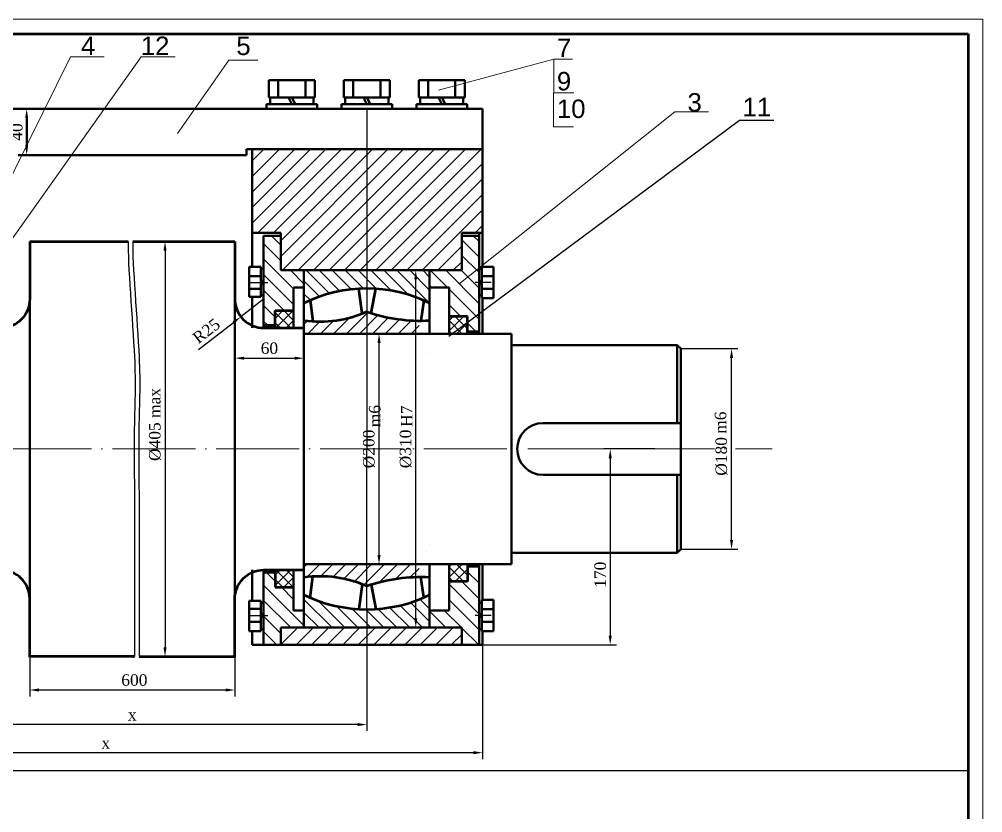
# Model space of a CAD drawing. Header units: millimetres. Extents: x -954 to 34898, y -2134 to 12006.
# Drawn here: x 14635 to 15472, y 1984 to 2672 of the extents above; entities that cross this region are included whole.
import ezdxf

# ---------------------------------------------------------------- set-up
doc = ezdxf.new("R2010")
doc.units = ezdxf.units.MM
doc.header["$LTSCALE"] = 3
doc.linetypes.add('ACAD_ISO04W100', pattern=[30, 24, -3, 0, -3])
for name, color, linetype, lineweight in [('êîíòóðíàÿ', 7, 'Continuous', 53), ('îñåâûå', 101, 'ACAD_ISO04W100', 20), ('ðàçìåðíûå', 220, 'Continuous', 25), ('òîíêàÿ', 7, 'Continuous', 25), ('òîíêèé', 7, 'Continuous', 20), ('контурная', 7, 'Continuous', 50), ('осевые', 1, 'ACAD_ISO04W100', 25), ('тонкая', 7, 'Continuous', 20)]:
    doc.layers.add(name, color=color, linetype=linetype, lineweight=lineweight)
doc.layers.add('осевая', color=4, linetype='Continuous')
doc.styles.add('s2.5v4', font='times.ttf', dxfattribs={"height": 10})
doc.styles.add('s4v4', font='arial.ttf', dxfattribs={"height": 16})
doc.dimstyles.new('s2.5v4', dxfattribs={"dimtxt": 10, "dimasz": 8, "dimexe": 5.5, "dimexo": 0.5, "dimgap": 3.5, "dimtad": 1, "dimdec": 0, "dimtxsty": 's2.5v4', "dimcen": 2.5, "dimclrd": 256, "dimclre": 1, "dimclrt": 256, "dimadec": 0, "dimazin": 0, "dimtfac": 1, "dimtdec": 0, "dimtmove": 0, "dimatfit": 3, "dimfxl": 1, "dimlwd": -1, "dimlwe": -1, "dimarcsym": 0})
pattern_1 = [(45, (-4287.56, 774.392), (-6.735192, 6.735192), [])]

# ---------------------------------------------------------------- blocks, each defined once
blk = doc.blocks.new('*D163')
at = {"layer": 'Defpoints', "color": 0, "transparency": 16777216}
for p in [(14644.49, 2119.77), (14822.49, 2119.77), (14644.49, 2090.65)]:
    blk.add_point(p, dxfattribs=at)
at = {"layer": 'ðàçìåðíûå', "color": 1, "transparency": 16777216}
for p, q in [((14644.49, 2119.27), (14644.49, 2085.15)), ((14822.49, 2119.27), (14822.49, 2085.15))]:
    blk.add_line(p, q, dxfattribs=at)
at = {"layer": 'ðàçìåðíûå', "transparency": 16777216}
blk.add_line((14814.49, 2090.65), (14652.49, 2090.65), dxfattribs=at)
for points in [[(14652.49, 2091.99), (14652.49, 2089.32), (14644.49, 2090.65)], [(14814.49, 2091.99), (14814.49, 2089.32), (14822.49, 2090.65)]]:
    blk.add_solid(points, dxfattribs=at)
at = {"layer": 'ðàçìåðíûå', "transparency": 16777216, "insert": (14735.29, 2099.24), "char_height": 10, "attachment_point": 5, "style": 's2.5v4'}
blk.add_mtext('600', dxfattribs=at)
blk = doc.blocks.new('*D164')
at = {"layer": 'Defpoints', "color": 0, "transparency": 16777216}
for p in [(14429.49, 2129.77), (15037.49, 2130.63), (14429.49, 2036.3)]:
    blk.add_point(p, dxfattribs=at)
at = {"layer": 'ðàçìåðíûå', "color": 1, "transparency": 16777216}
for p, q in [((14429.49, 2129.27), (14429.49, 2030.8)), ((15037.49, 2130.13), (15037.49, 2030.8))]:
    blk.add_line(p, q, dxfattribs=at)
at = {"layer": 'ðàçìåðíûå', "transparency": 16777216}
blk.add_line((15029.49, 2036.3), (14437.49, 2036.3), dxfattribs=at)
for points in [[(14437.49, 2037.64), (14437.49, 2034.97), (14429.49, 2036.3)], [(15029.49, 2037.64), (15029.49, 2034.97), (15037.49, 2036.3)]]:
    blk.add_solid(points, dxfattribs=at)
at = {"layer": 'ðàçìåðíûå', "transparency": 16777216, "insert": (14710.44, 2044.8), "char_height": 10, "attachment_point": 5, "style": 's2.5v4'}
blk.add_mtext('x', dxfattribs=at)
blk = doc.blocks.new('*D184')
at = {"layer": 'Defpoints', "color": 0, "transparency": 16777216}
for p in [(14778.26, 2479.77), (14761.88, 2119.77), (14775.76, 2119.77)]:
    blk.add_point(p, dxfattribs=at)
at = {"layer": 'ðàçìåðíûå', "color": 1, "transparency": 16777216}
for p, q in [((14777.76, 2479.77), (14756.38, 2479.77)), ((14775.26, 2119.77), (14756.38, 2119.77))]:
    blk.add_line(p, q, dxfattribs=at)
at = {"layer": 'ðàçìåðíûå', "transparency": 16777216}
blk.add_line((14761.88, 2471.77), (14761.88, 2127.77), dxfattribs=at)
for points in [[(14760.55, 2471.77), (14763.22, 2471.77), (14761.88, 2479.77)], [(14760.55, 2127.77), (14763.22, 2127.77), (14761.88, 2119.77)]]:
    blk.add_solid(points, dxfattribs=at)
at = {"layer": 'ðàçìåðíûå', "transparency": 16777216, "insert": (14753.17, 2320.98), "char_height": 10, "attachment_point": 5, "rotation": 90, "style": 's2.5v4'}
blk.add_mtext('%%C405 max', dxfattribs=at)
blk = doc.blocks.new('*D170')
at = {"layer": 'Defpoints', "color": 0, "transparency": 16777216}
for p in [(15187.49, 2299.77), (15037.49, 2129.77), (15148.25, 2129.77)]:
    blk.add_point(p, dxfattribs=at)
at = {"layer": 'ðàçìåðíûå', "color": 1, "transparency": 16777216}
for p, q in [((15186.99, 2299.77), (15142.75, 2299.77)), ((15037.99, 2129.77), (15153.75, 2129.77))]:
    blk.add_line(p, q, dxfattribs=at)
at = {"layer": 'ðàçìåðíûå', "transparency": 16777216}
blk.add_line((15148.25, 2291.77), (15148.25, 2137.77), dxfattribs=at)
for points in [[(15146.92, 2291.77), (15149.59, 2291.77), (15148.25, 2299.77)], [(15146.92, 2137.77), (15149.59, 2137.77), (15148.25, 2129.77)]]:
    blk.add_solid(points, dxfattribs=at)
at = {"layer": 'ðàçìåðíûå', "transparency": 16777216, "insert": (15139.65, 2190.67), "char_height": 10, "attachment_point": 5, "rotation": 90, "style": 's2.5v4'}
blk.add_mtext('170', dxfattribs=at)
blk = doc.blocks.new('*D171')
at = {"layer": 'Defpoints', "color": 0, "transparency": 16777216}
for p in [(14847.49, 2429.77), (14827.72, 2414.46)]:
    blk.add_point(p, dxfattribs=at)
at = {"layer": 'ðàçìåðíûå', "transparency": 16777216}
for p, q in [((14847.49, 2429.77), (14827.72, 2414.46)), ((14791.05, 2386.05), (14821.4, 2409.56))]:
    blk.add_line(p, q, dxfattribs=at)
blk.add_solid([(14820.58, 2410.61), (14822.22, 2408.5), (14827.72, 2414.46)], dxfattribs=at)
at = {"layer": 'ðàçìåðíûå', "transparency": 16777216, "insert": (14797.8, 2402.14), "char_height": 10, "attachment_point": 5, "rotation": 37.76211, "style": 's2.5v4'}
blk.add_mtext('R25', dxfattribs=at)
blk = doc.blocks.new('*D176')
at = {"layer": 'Defpoints', "color": 0, "transparency": 16777216}
for p in [(14529.95, 2160.62), (14937.03, 2160.62), (14529.95, 2060.66)]:
    blk.add_point(p, dxfattribs=at)
at = {"layer": 'ðàçìåðíûå', "color": 1, "transparency": 16777216}
for p, q in [((14529.95, 2160.12), (14529.95, 2055.16)), ((14937.03, 2160.12), (14937.03, 2055.16))]:
    blk.add_line(p, q, dxfattribs=at)
at = {"layer": 'ðàçìåðíûå', "transparency": 16777216}
blk.add_line((14929.03, 2060.66), (14537.95, 2060.66), dxfattribs=at)
for points in [[(14537.95, 2061.99), (14537.95, 2059.33), (14529.95, 2060.66)], [(14929.03, 2061.99), (14929.03, 2059.33), (14937.03, 2060.66)]]:
    blk.add_solid(points, dxfattribs=at)
at = {"layer": 'ðàçìåðíûå', "transparency": 16777216, "insert": (14733.49, 2069.16), "char_height": 10, "attachment_point": 5, "style": 's2.5v4'}
blk.add_mtext('x', dxfattribs=at)
blk = doc.blocks.new('*D198')
at = {"layer": 'Defpoints', "color": 0, "transparency": 16777216}
for p in [(14822.49, 2479.77), (14882.49, 2378.5), (14882.49, 2377.27)]:
    blk.add_point(p, dxfattribs=at)
at = {"layer": 'ðàçìåðíûå', "color": 1, "transparency": 16777216}
for p, q in [((14822.49, 2479.27), (14822.49, 2373)), ((14882.49, 2377.77), (14882.49, 2384))]:
    blk.add_line(p, q, dxfattribs=at)
at = {"layer": 'ðàçìåðíûå', "transparency": 16777216}
blk.add_line((14830.49, 2378.5), (14874.49, 2378.5), dxfattribs=at)
for points in [[(14830.49, 2379.83), (14830.49, 2377.16), (14822.49, 2378.5)], [(14874.49, 2379.83), (14874.49, 2377.16), (14882.49, 2378.5)]]:
    blk.add_solid(points, dxfattribs=at)
at = {"layer": 'ðàçìåðíûå', "transparency": 16777216, "insert": (14852.49, 2387.08), "char_height": 10, "attachment_point": 5, "style": 's2.5v4'}
blk.add_mtext('60', dxfattribs=at)
blk = doc.blocks.new('*D199')
at = {"layer": 'Defpoints', "color": 0, "transparency": 16777216}
for p in [(15209.49, 2386.77), (15253.57, 2386.77), (15209.49, 2212.77)]:
    blk.add_point(p, dxfattribs=at)
at = {"layer": 'ðàçìåðíûå', "color": 1, "transparency": 16777216}
for p, q in [((15209.99, 2386.77), (15259.07, 2386.77)), ((15209.99, 2212.77), (15259.07, 2212.77))]:
    blk.add_line(p, q, dxfattribs=at)
at = {"layer": 'ðàçìåðíûå', "transparency": 16777216}
blk.add_line((15253.57, 2220.77), (15253.57, 2378.77), dxfattribs=at)
for points in [[(15252.23, 2378.77), (15254.9, 2378.77), (15253.57, 2386.77)], [(15252.23, 2220.77), (15254.9, 2220.77), (15253.57, 2212.77)]]:
    blk.add_solid(points, dxfattribs=at)
at = {"layer": 'ðàçìåðíûå', "transparency": 16777216, "insert": (15244.85, 2293.31), "char_height": 10, "attachment_point": 5, "rotation": 90, "style": 's2.5v4'}
blk.add_mtext('%%C180', dxfattribs=at)
blk = doc.blocks.new('*D200')
at = {"layer": 'Defpoints', "color": 0, "transparency": 16777216}
for p in [(14947.63, 2399.77), (14947.63, 2399.77), (14947.63, 2199.77)]:
    blk.add_point(p, dxfattribs=at)
at = {"layer": 'ðàçìåðíûå', "color": 1, "transparency": 16777216}
for p, q in [((14947.13, 2399.77), (14942.13, 2399.77)), ((14947.13, 2199.77), (14942.13, 2199.77))]:
    blk.add_line(p, q, dxfattribs=at)
at = {"layer": 'ðàçìåðíûå', "transparency": 16777216}
blk.add_line((14947.63, 2207.77), (14947.63, 2391.77), dxfattribs=at)
for points in [[(14946.3, 2391.77), (14948.97, 2391.77), (14947.63, 2399.77)], [(14946.3, 2207.77), (14948.97, 2207.77), (14947.63, 2199.77)]]:
    blk.add_solid(points, dxfattribs=at)
at = {"layer": 'ðàçìåðíûå', "transparency": 16777216, "insert": (14938.92, 2299.77), "char_height": 10, "attachment_point": 5, "rotation": 90, "style": 's2.5v4'}
blk.add_mtext('%%C200', dxfattribs=at)
blk = doc.blocks.new('*D201')
at = {"layer": 'Defpoints', "color": 0, "transparency": 16777216}
for p in [(14979.49, 2454.77), (14979.49, 2454.77), (14979.49, 2144.77)]:
    blk.add_point(p, dxfattribs=at)
at = {"layer": 'ðàçìåðíûå', "color": 1, "transparency": 16777216}
for p, q in [((14978.99, 2454.77), (14973.99, 2454.77)), ((14978.99, 2144.77), (14973.99, 2144.77))]:
    blk.add_line(p, q, dxfattribs=at)
at = {"layer": 'ðàçìåðíûå', "transparency": 16777216}
blk.add_line((14979.49, 2152.77), (14979.49, 2446.77), dxfattribs=at)
for points in [[(14978.15, 2446.77), (14980.82, 2446.77), (14979.49, 2454.77)], [(14978.15, 2152.77), (14980.82, 2152.77), (14979.49, 2144.77)]]:
    blk.add_solid(points, dxfattribs=at)
at = {"layer": 'ðàçìåðíûå', "transparency": 16777216, "insert": (14970.77, 2299.77), "char_height": 10, "attachment_point": 5, "rotation": 90, "style": 's2.5v4'}
blk.add_mtext('%%C310', dxfattribs=at)
blk = doc.blocks.new('*D220')
at = {"layer": 'Defpoints', "color": 0, "transparency": 16777216}
for p in [(14641.82, 2594.74), (14641.82, 2594.74), (14641.82, 2554.74)]:
    blk.add_point(p, dxfattribs=at)
at = {"layer": 'контурная', "color": 1, "transparency": 16777216}
for p, q in [((14641.32, 2594.74), (14636.32, 2594.74)), ((14641.32, 2554.74), (14636.32, 2554.74))]:
    blk.add_line(p, q, dxfattribs=at)
at = {"layer": 'контурная', "transparency": 16777216}
blk.add_line((14641.82, 2562.74), (14641.82, 2586.74), dxfattribs=at)
for points in [[(14640.49, 2586.74), (14643.16, 2586.74), (14641.82, 2594.74)], [(14640.49, 2562.74), (14643.16, 2562.74), (14641.82, 2554.74)]]:
    blk.add_solid(points, dxfattribs=at)
at = {"layer": 'контурная', "transparency": 16777216, "insert": (14633.24, 2574.74), "char_height": 10, "attachment_point": 5, "rotation": 90, "style": 's2.5v4'}
blk.add_mtext('40', dxfattribs=at)

msp = doc.modelspace()

# ---------------------------------------------------------------- hatches: boundary and pattern name
at = {"linetype": 'ByBlock', "lineweight": -2}
h = msp.add_hatch(dxfattribs=at)
h.set_pattern_fill('ANSI31', color=0, scale=2, angle=90, style=0)
h.set_pattern_definition([(135, (14159.634, 1993.5917), (-4.49013, -4.49013), [])])
h.paths.add_polyline_path([(14873.488, 2419.767), (14857.487, 2419.767), (14857.487, 2404.767), (14873.488, 2404.767)])
h = msp.add_hatch(dxfattribs=at)
h.set_pattern_fill('ANSI31', color=0, scale=2, style=0)
h.set_pattern_definition([(45, (14159.634, 1993.5917), (-4.49013, 4.49013), [])])
h.paths.add_polyline_path([(14857.487, 2419.767), (14857.487, 2404.767), (14873.488, 2404.767), (14873.488, 2419.767)])
h = msp.add_hatch(dxfattribs=at)
h.set_pattern_fill('ANSI31', color=0, scale=2, angle=90, style=0)
h.set_pattern_definition([(45, (15722.3244, 1993.5917), (4.49013, -4.49013), [])])
h.paths.add_polyline_path([(15008.471, 2414.767), (15024.471, 2414.767), (15024.471, 2399.767), (15008.471, 2399.767)])
h = msp.add_hatch(dxfattribs=at)
h.set_pattern_fill('ANSI31', color=0, scale=2, style=0)
h.set_pattern_definition([(135, (15722.3244, 1993.5917), (4.49013, 4.49013), [])])
h.paths.add_polyline_path([(15024.471, 2414.767), (15024.471, 2399.767), (15008.471, 2399.767), (15008.471, 2414.767)])
h = msp.add_hatch(dxfattribs=at)
h.set_pattern_fill('ANSI31', color=0, scale=2, angle=90, style=0)
h.set_pattern_definition([(315, (15722.3244, 2605.942), (4.49013, 4.49013), [])])
h.paths.add_polyline_path([(15008.471, 2184.767), (15024.471, 2184.767), (15024.471, 2199.767), (15008.471, 2199.767)])
h = msp.add_hatch(dxfattribs=at)
h.set_pattern_fill('ANSI31', color=0, scale=2, style=0)
h.set_pattern_definition([(225, (15722.3244, 2605.942), (4.49013, -4.49013), [])])
h.paths.add_polyline_path([(15024.471, 2184.767), (15024.471, 2199.767), (15008.471, 2199.767), (15008.471, 2184.767)])
h = msp.add_hatch(dxfattribs=at)
h.set_pattern_fill('ANSI31', color=0, scale=2, angle=90, style=0)
h.set_pattern_definition([(225, (14159.634, 2605.942), (-4.49013, 4.49013), [])])
h.paths.add_polyline_path([(14873.488, 2179.767), (14857.487, 2179.767), (14857.487, 2194.767), (14873.488, 2194.767)])
h = msp.add_hatch(dxfattribs=at)
h.set_pattern_fill('ANSI31', color=0, scale=2, style=0)
h.set_pattern_definition([(315, (14159.634, 2605.942), (-4.49013, -4.49013), [])])
h.paths.add_polyline_path([(14857.487, 2179.767), (14857.487, 2194.767), (14873.488, 2194.767), (14873.488, 2179.767)])
at = {"layer": 'тонкая'}
h = msp.add_hatch(dxfattribs=at)
h.set_pattern_fill('ANSI31', color=256, scale=3, style=0)
h.set_pattern_definition(pattern_1)
h.paths.add_polyline_path([(15037.488, 2559.739), (14937.029, 2559.739), (14937.029, 2454.767), (15019.471, 2454.767), (15019.471, 2487.245), (15037.488, 2487.245)])
h.paths.add_polyline_path([(14937.029, 2559.739), (14837.488, 2559.739), (14837.488, 2487.245), (14862.488, 2487.245), (14862.488, 2454.767), (14937.029, 2454.767)])
h = msp.add_hatch(dxfattribs=at)
h.set_pattern_fill('ANSI31', color=256, scale=3, angle=90, style=0)
h.set_pattern_definition([(135, (-4287.56, 774.392), (-6.735192, -6.735192), [])])
h.paths.add_polyline_path([(14873.488, 2439.767), (14882.488, 2439.767), (14882.488, 2454.767), (14862.488, 2454.767), (14862.488, 2484.745), (14847.487, 2484.745), (14847.487, 2406.829), (14857.487, 2406.829), (14857.487, 2419.767), (14873.488, 2419.767)])
h.paths.add_polyline_path([(15034.471, 2484.745), (15019.471, 2484.745), (15019.471, 2454.767), (14991.488, 2454.767), (14991.488, 2439.767), (15008.471, 2439.767), (15008.471, 2414.767), (15024.471, 2414.767), (15024.471, 2409.672), (15034.471, 2417.101)])
h.paths.add_polyline_path([(15024.471, 2409.672), (15024.471, 2401.794), (15034.471, 2401.794), (15034.471, 2417.101)])
h.paths.add_polyline_path([(15008.471, 2159.767), (14991.488, 2159.767), (14991.488, 2144.767), (15019.471, 2144.767), (15019.471, 2129.767), (15034.471, 2129.767), (15034.471, 2197.74), (15024.471, 2197.74), (15024.471, 2184.767), (15008.471, 2184.767)])
h.paths.add_polyline_path([(14847.487, 2129.767), (14862.488, 2129.767), (14862.488, 2144.767), (14882.488, 2144.767), (14882.488, 2159.767), (14873.488, 2159.767), (14873.488, 2179.767), (14857.487, 2179.767), (14857.487, 2192.705), (14847.487, 2192.705)])
h = msp.add_hatch(dxfattribs=at)
h.set_pattern_fill('ANSI31', color=256, scale=2.5, angle=90, style=0)
h.set_pattern_definition([(135, (-2239.6956, 754.0736), (-5.61266, -5.61266), [])])
edge = h.paths.add_edge_path()
edge.add_line((14932.564, 2454.767), (14882.488, 2454.767))
edge.add_line((14882.488, 2454.767), (14882.488, 2426.288))
edge.add_arc((14939.298, 2308.627), 130.659, 92.954179, 115.772773, ccw=False)
edge.add_line((14932.564, 2439.112), (14932.564, 2454.767))
edge = h.paths.add_edge_path()
edge.add_line((14991.488, 2454.767), (14932.564, 2454.767))
edge.add_line((14932.564, 2454.767), (14932.564, 2439.112))
edge.add_arc((14935.398, 2310.349), 128.794, 64.183254, 91.260825, ccw=False)
edge.add_line((14991.488, 2426.288), (14991.488, 2454.767))
h = msp.add_hatch(dxfattribs=at)
h.set_pattern_fill('ANSI31', color=256, scale=2.5, style=0)
h.set_pattern_definition([(45, (-2239.6956, 754.0736), (-5.61266, 5.61266), [])])
h.paths.add_polyline_path([(14932.564, 2418.892, -0.1646118), (14882.488, 2411.265), (14882.488, 2399.767), (14932.564, 2399.767)])
h.paths.add_polyline_path([(14982.488, 2411.012, -0.0625841), (14932.564, 2418.83), (14932.564, 2399.767), (14982.488, 2399.767)])
h = msp.add_hatch(dxfattribs=at)
h.set_pattern_fill('ANSI31', color=256, scale=2.5, style=0)
h.set_pattern_definition([(45, (-4287.56, 774.392), (-5.61266, 5.61266), [])])
h.paths.add_polyline_path([(14932.564, 2180.642, 0.1646118), (14882.488, 2188.268), (14882.488, 2199.767), (14932.564, 2199.767)])
h.paths.add_polyline_path([(14982.488, 2188.522, 0.0625841), (14932.564, 2180.704), (14932.564, 2199.767), (14982.488, 2199.767)])
h = msp.add_hatch(dxfattribs=at)
h.set_pattern_fill('ANSI31', color=256, scale=2.5, angle=90, style=0)
h.set_pattern_definition([(135, (-4287.56, 774.392), (-5.61266, -5.61266), [])])
edge = h.paths.add_edge_path()
edge.add_line((14932.564, 2144.767), (14882.488, 2144.767))
edge.add_line((14882.488, 2144.767), (14882.488, 2173.245))
edge.add_arc((14939.298, 2290.907), 130.659, 244.227227, 267.045821)
edge.add_line((14932.564, 2160.422), (14932.564, 2144.767))
edge = h.paths.add_edge_path()
edge.add_line((14991.488, 2144.767), (14932.564, 2144.767))
edge.add_line((14932.564, 2144.767), (14932.564, 2160.422))
edge.add_arc((14935.398, 2289.185), 128.794, 268.739175, 295.816746)
edge.add_line((14991.488, 2173.245), (14991.488, 2144.767))
h = msp.add_hatch(dxfattribs=at)
h.set_pattern_fill('ANSI31', color=256, scale=3, style=0)
h.set_pattern_definition(pattern_1)
h.paths.add_polyline_path([(14929.564, 2144.767), (14882.488, 2144.767), (14862.488, 2144.767), (14862.488, 2129.767), (15019.471, 2129.767), (15019.471, 2144.767), (14991.488, 2144.767)])

# ---------------------------------------------------------------- linework, layer by layer
at = {"color": 0, "linetype": 'ByBlock', "lineweight": -2}
msp.add_lwpolyline([(15008.12, 2397.527), (15260.469, 2584.976), (15290.214, 2584.976)], dxfattribs=at)
for points in [[(14730.033, 2479.767), (14729.216, 2461.64), (14737.56, 2371.742), (14734.608, 2323.648), (14735.469, 2264.214), (14735.345, 2217.163), (14735.365, 2187.965), (14735.361, 2156.957), (14735.362, 2147.407), (14735.362, 2119.767), (14735.362, 2119.767)], [(14734.033, 2479.767), (14733.216, 2461.64), (14741.56, 2371.742), (14738.608, 2323.648), (14739.469, 2264.214), (14739.345, 2217.163), (14739.365, 2187.965), (14739.361, 2156.957), (14739.362, 2147.407), (14739.362, 2119.767), (14739.362, 2119.767)]]:
    msp.add_open_spline(points, degree=3, knots=[31.2543241, 31.2543241, 31.2543241, 31.2543241, 100.0304332, 154.1563538, 227.2994893, 263.8710571, 296.0540366, 317.9969777, 347.2542311, 360, 360, 360, 360], dxfattribs=at)
at = {"layer": 'êîíòóðíàÿ'}
for p, q in [((14036.558, 2660), (15459.058, 2660)), ((15459.058, 2660), (15459.058, 582.5)), ((14857.487, 2419.767), (14873.488, 2419.767)), ((14857.487, 2404.767), (14857.487, 2419.767)), ((15024.471, 2414.767), (15008.471, 2414.767)), ((15024.471, 2399.767), (15024.471, 2414.767)), ((14857.487, 2406.829), (14847.487, 2406.829)), ((15024.471, 2199.767), (15024.471, 2184.767)), ((14857.487, 2192.705), (14847.487, 2192.705)), ((14857.487, 2194.767), (14857.487, 2179.767)), ((15024.471, 2184.767), (15008.471, 2184.767)), ((14857.487, 2179.767), (14873.488, 2179.767))]:
    msp.add_line(p, q, dxfattribs=at)
for points in [[(14644.487, 2479.767), (14644.487, 2429.767, -0.4142136), (14619.487, 2404.767), (14584.487, 2404.767)], [(14822.487, 2479.767), (14822.487, 2429.767, 0.4142136), (14847.487, 2404.767), (14882.488, 2404.767)], [(14644.487, 2119.267), (14644.487, 2169.767, 0.4142136), (14619.487, 2194.767), (14584.487, 2194.767)], [(14822.487, 2119.267), (14822.487, 2169.767, -0.4142136), (14847.487, 2194.767), (14882.488, 2194.767)]]:
    msp.add_lwpolyline(points, format="xyb", dxfattribs=at)
for points in [[(14644.487, 2479.767), (14730.033, 2479.767)], [(14734.033, 2479.767), (14822.487, 2479.767)], [(14933.097, 2417.24), (14930.035, 2438.717)], [(14940.927, 2417.561), (14944.707, 2438.671)], [(14887.755, 2428.716), (14890.033, 2410.484)], [(14986.366, 2428.463), (14983.998, 2411.033)], [(14887.755, 2170.818), (14890.033, 2189.049)], [(14986.366, 2171.07), (14983.998, 2188.5)], [(14933.097, 2182.294), (14930.035, 2160.817)], [(14940.927, 2181.973), (14944.707, 2160.862)], [(14735.362, 2119.767), (14644.487, 2119.767)], [(14734.033, 2119.767), (14735.362, 2119.767)], [(14739.362, 2119.767), (14822.487, 2119.767)]]:
    msp.add_lwpolyline(points, dxfattribs=at)
for centre, radius, start, end in [((14936.988, 2314.952), 123.96, 63.917888, 116.082112), ((14896.507, 2509.847), 99.574, 261.906186, 294.013774), ((14983.367, 2552.221), 141.19, 250.8408, 273.297266), ((14896.507, 2089.686), 99.574, 65.986226, 98.093814), ((14983.367, 2047.312), 141.19, 86.702734, 109.1592), ((14936.988, 2284.581), 123.96, 243.917888, 296.082112)]:
    msp.add_arc(centre, radius, start, end, dxfattribs=at)
at = {"layer": 'îñåâûå'}
msp.add_line((14175.679, 2299.767), (15288.838, 2299.767), dxfattribs=at)
at = {"layer": 'òîíêàÿ'}
msp.add_line((14036.558, 2020.831), (15459.058, 2020.831), dxfattribs=at)
at = {"layer": 'òîíêèé'}
for p, q in [((13986.558, 2672.5), (15471.558, 2672.5)), ((15471.558, 2672.5), (15471.558, 570))]:
    msp.add_line(p, q, dxfattribs=at)
at = {"layer": 'контурная'}
for p, q in [((14872.029, 2619.739), (14852.029, 2619.739)), ((14852.029, 2619.739), (14852.029, 2604.739)), ((14860.228, 2604.739), (14860.228, 2619.739)), ((14872.029, 2619.739), (14892.029, 2619.739)), ((14883.83, 2604.739), (14883.83, 2619.739)), ((14892.029, 2619.739), (14892.029, 2604.739)), ((14937.029, 2619.739), (14917.029, 2619.739)), ((14917.029, 2619.739), (14917.029, 2604.739)), ((14925.228, 2604.739), (14925.228, 2619.739)), ((14937.029, 2619.739), (14957.029, 2619.739)), ((14948.83, 2604.739), (14948.83, 2619.739)), ((14957.029, 2619.739), (14957.029, 2604.739)), ((15002.029, 2619.739), (14982.029, 2619.739)), ((14982.029, 2619.739), (14982.029, 2604.739)), ((14990.228, 2604.739), (14990.228, 2619.739)), ((15002.029, 2619.739), (15022.029, 2619.739)), ((15013.83, 2604.739), (15013.83, 2619.739)), ((15022.029, 2619.739), (15022.029, 2604.739)), ((14872.029, 2604.739), (14852.029, 2604.739)), ((14853.279, 2604.739), (14853.279, 2598.739)), ((14872.029, 2598.739), (14869.162, 2604.739)), ((14874.896, 2598.99), (14872.029, 2604.99)), ((14872.029, 2604.739), (14892.029, 2604.739)), ((14890.779, 2604.739), (14890.779, 2598.739)), ((14937.029, 2604.739), (14917.029, 2604.739)), ((14918.279, 2604.739), (14918.279, 2598.739)), ((14937.029, 2598.739), (14934.162, 2604.739)), ((14939.896, 2598.99), (14937.029, 2604.99)), ((14937.029, 2604.739), (14957.029, 2604.739)), ((14955.779, 2604.739), (14955.779, 2598.739)), ((15002.029, 2604.739), (14982.029, 2604.739)), ((14983.279, 2604.739), (14983.279, 2598.739)), ((15002.029, 2598.739), (14999.162, 2604.739)), ((15004.896, 2598.99), (15002.029, 2604.99)), ((15002.029, 2604.739), (15022.029, 2604.739)), ((15020.779, 2604.739), (15020.779, 2598.739)), ((15037.488, 2594.739), (14429.487, 2594.739)), ((14894.029, 2598.739), (14850.029, 2598.739)), ((14850.029, 2598.739), (14850.029, 2594.739)), ((14853.279, 2598.739), (14853.279, 2598.739)), ((14853.279, 2598.739), (14853.279, 2598.739)), ((14890.779, 2598.739), (14890.779, 2598.739)), ((14890.779, 2598.739), (14890.779, 2598.739)), ((14894.029, 2598.739), (14894.029, 2594.739)), ((14959.029, 2598.739), (14915.029, 2598.739)), ((14915.029, 2598.739), (14915.029, 2594.739)), ((14918.279, 2598.739), (14918.279, 2598.739)), ((14918.279, 2598.739), (14918.279, 2598.739)), ((14955.779, 2598.739), (14955.779, 2598.739)), ((14955.779, 2598.739), (14955.779, 2598.739)), ((14959.029, 2598.739), (14959.029, 2594.739)), ((15024.029, 2598.739), (14980.029, 2598.739)), ((14980.029, 2598.739), (14980.029, 2594.739)), ((14983.279, 2598.739), (14983.279, 2598.739)), ((14983.279, 2598.739), (14983.279, 2598.739)), ((15020.779, 2598.739), (15020.779, 2598.739)), ((15020.779, 2598.739), (15020.779, 2598.739)), ((15024.029, 2598.739), (15024.029, 2594.739)), ((15037.488, 2559.739), (15037.488, 2594.739)), ((14837.488, 2559.739), (14832.488, 2559.739)), ((14832.488, 2559.739), (14832.488, 2554.739)), ((15037.488, 2559.739), (14837.488, 2559.739)), ((14837.488, 2559.739), (14837.488, 2457.717)), ((15037.488, 2559.739), (15037.488, 2457.717)), ((14832.488, 2554.739), (14634.487, 2554.739)), ((14862.488, 2487.245), (14837.488, 2487.245)), ((14847.487, 2484.745), (14847.487, 2404.767)), ((14847.487, 2484.745), (14862.488, 2484.745)), ((14862.488, 2454.767), (14862.488, 2487.245)), ((15019.471, 2487.245), (15037.488, 2487.245)), ((15019.471, 2487.245), (15019.471, 2454.767)), ((15019.471, 2484.745), (15034.471, 2484.745)), ((15034.471, 2487.245), (15034.471, 2399.767)), ((14644.487, 2479.767), (14644.487, 2299.767)), ((14844.987, 2457.717), (14834.987, 2457.717)), ((14834.987, 2457.717), (14834.987, 2431.617)), ((14844.987, 2431.617), (14844.987, 2457.717)), ((14844.987, 2456.117), (14847.487, 2456.117)), ((14862.488, 2454.767), (15019.471, 2454.767)), ((14882.488, 2299.767), (14882.488, 2454.767)), ((14991.488, 2454.767), (14991.488, 2399.767)), ((15036.971, 2456.117), (15034.471, 2456.117)), ((15036.971, 2457.717), (15046.971, 2457.717)), ((15036.971, 2430.617), (15036.971, 2457.717)), ((15046.971, 2457.717), (15046.971, 2430.617)), ((14844.987, 2449.655), (14834.987, 2449.655)), ((14847.487, 2445.901), (14844.987, 2442.209)), ((14844.987, 2442.209), (14844.987, 2442.209)), ((15034.471, 2445.901), (15036.971, 2442.209)), ((15036.971, 2449.655), (15046.971, 2449.655)), ((15036.971, 2442.209), (15036.971, 2442.209)), ((14844.987, 2438.578), (14834.987, 2438.578)), ((14873.488, 2404.767), (14873.488, 2439.767)), ((14882.488, 2439.767), (14873.488, 2439.767)), ((14991.571, 2439.767), (15008.471, 2439.767)), ((15008.471, 2399.767), (15008.471, 2439.767)), ((15036.971, 2438.678), (15046.971, 2438.678)), ((14822.487, 2169.767), (14822.487, 2429.767)), ((14834.987, 2431.617), (14844.987, 2431.617)), ((14837.488, 2431.617), (14837.488, 2404.767)), ((14844.987, 2433.117), (14847.487, 2433.117)), ((15036.971, 2433.117), (15034.471, 2433.117)), ((15036.971, 2430.617), (15046.971, 2430.617)), ((15037.488, 2430.617), (15037.488, 2399.767)), ((15034.471, 2401.794), (15024.471, 2401.794)), ((14882.488, 2399.767), (15062.488, 2399.767)), ((15062.488, 2399.767), (15062.488, 2299.767)), ((15206.487, 2389.767), (15062.488, 2389.767)), ((15206.487, 2389.767), (15209.487, 2386.767)), ((15206.487, 2322.267), (15206.487, 2389.767)), ((15209.487, 2386.767), (15209.487, 2322.267)), ((15209.487, 2322.267), (15089.988, 2322.267)), ((15209.487, 2212.767), (15209.487, 2322.267)), ((14644.487, 2119.767), (14644.487, 2299.767)), ((14644.487, 2119.767), (14644.487, 2299.767)), ((14644.487, 2119.767), (14644.487, 2299.767)), ((14882.488, 2299.767), (14882.488, 2144.767)), ((15062.488, 2199.767), (15062.488, 2299.767)), ((15209.487, 2277.267), (15089.988, 2277.267)), ((15206.487, 2209.767), (15206.487, 2277.267)), ((15206.487, 2209.767), (15062.488, 2209.767)), ((15206.487, 2209.767), (15209.487, 2212.767)), ((14882.488, 2199.767), (15062.488, 2199.767)), ((14991.488, 2144.767), (14991.488, 2199.767)), ((15008.471, 2199.767), (15008.471, 2159.767)), ((15034.471, 2129.767), (15034.471, 2199.767)), ((15037.488, 2168.917), (15037.488, 2199.767)), ((14837.488, 2167.917), (14837.488, 2194.767)), ((14847.487, 2129.767), (14847.487, 2194.767)), ((14873.488, 2194.767), (14873.488, 2159.767)), ((15034.471, 2197.74), (15024.471, 2197.74)), ((14834.987, 2141.817), (14834.987, 2167.917)), ((14834.987, 2167.917), (14844.987, 2167.917)), ((14844.987, 2167.917), (14844.987, 2141.817)), ((14844.987, 2166.417), (14847.487, 2166.417)), ((15036.971, 2166.417), (15034.471, 2166.417)), ((15036.971, 2168.917), (15036.971, 2141.817)), ((15036.971, 2168.917), (15046.971, 2168.917)), ((15046.971, 2141.817), (15046.971, 2168.917)), ((14844.987, 2160.955), (14834.987, 2160.955)), ((14847.487, 2153.633), (14844.987, 2157.325)), ((14844.987, 2157.325), (14844.987, 2157.325)), ((14882.488, 2159.767), (14873.488, 2159.767)), ((14991.571, 2159.767), (15008.471, 2159.767)), ((15034.471, 2153.633), (15036.971, 2157.325)), ((15036.971, 2160.855), (15046.971, 2160.855)), ((15036.971, 2157.325), (15036.971, 2157.325)), ((14844.987, 2149.878), (14834.987, 2149.878)), ((15036.971, 2149.878), (15046.971, 2149.878)), ((14844.987, 2141.817), (14834.987, 2141.817)), ((14837.488, 2129.767), (14837.488, 2141.817)), ((14844.987, 2143.417), (14847.487, 2143.417)), ((14882.488, 2144.767), (14862.488, 2144.767)), ((14862.488, 2144.767), (14862.488, 2129.767)), ((14882.488, 2144.767), (14979.488, 2144.767)), ((14929.564, 2144.767), (14991.488, 2144.767)), ((14991.488, 2144.767), (15019.471, 2144.767)), ((15019.471, 2129.767), (15019.471, 2144.767)), ((15036.971, 2143.417), (15034.471, 2143.417)), ((15036.971, 2141.817), (15046.971, 2141.817)), ((15037.488, 2129.767), (15037.488, 2141.817)), ((15037.488, 2129.767), (14837.488, 2129.767))]:
    msp.add_line(p, q, dxfattribs=at)
msp.add_arc((15089.988, 2299.767), 22.5, 90, 270, dxfattribs=at)
at = {"layer": 'осевая'}
for p in [(14937.029, 2594.739), (14937.029, 2159.767)]:
    msp.add_line(p, (14937.029, 2299.767), dxfattribs=at)
at = {"layer": 'осевые'}
for p, q in [((14834.987, 2444.167), (14851.037, 2444.167)), ((15044.971, 2444.167), (15030.922, 2444.167)), ((14834.987, 2155.367), (14851.037, 2155.367)), ((15044.971, 2155.367), (15030.922, 2155.367))]:
    msp.add_line(p, q, dxfattribs=at)
at = {"layer": 'тонкая'}
for p, q in [((14847.487, 2435.117), (14847.487, 2453.117)), ((15034.471, 2435.117), (15034.471, 2453.117)), ((14991.488, 2382.819), (14991.488, 2382.819)), ((14991.488, 2216.715), (14991.488, 2216.715)), ((14847.487, 2164.417), (14847.487, 2146.417)), ((15034.471, 2164.417), (15034.471, 2146.417))]:
    msp.add_line(p, q, dxfattribs=at)
for points in [[(14579.633, 2412.646), (14741.26, 2639.916), (14770.58, 2639.916)], [(14583.277, 2445.164), (14679.872, 2639.916), (14709.191, 2639.916)], [(14772.692, 2573.348), (14817.265, 2637.005), (14842.338, 2637.005)], [(14999.162, 2610.99), (15099.403, 2637.85), (15115.53, 2637.85)], [(15099.403, 2637.85), (15099.403, 2608.569), (15116.754, 2608.569)], [(15099.115, 2608.569), (15099.115, 2579.289), (15116.465, 2579.289)], [(15016.988, 2442.812), (15204.325, 2592.282), (15233.644, 2592.282)]]:
    msp.add_lwpolyline(points, dxfattribs=at)

# ---------------------------------------------------------------- texts
at = {"color": 0, "linetype": 'ByBlock', "lineweight": -2, "style": 's4v4'}
for s, p in [('4', (14688.919, 2641.453)), ('12', (14740.867, 2641.488)), ('5', (14823.756, 2641.453)), ('7', (15101.974, 2639.706)), ('9', (15101.974, 2610.807)), ('10', (15101.974, 2586.856)), ('3', (15215.331, 2592.458)), ('11', (15263.096, 2588.385))]:
    msp.add_text(s, height=16, dxfattribs=at).set_placement(p)
at = {"layer": 'ðàçìåðíûå', "style": 's2.5v4'}
for s, p in [('m6', (14948.835, 2318.624)), ('H7', (14976.605, 2318.97)), ('m6', (15248.979, 2312.927))]:
    msp.add_text(s, height=10, rotation=90, dxfattribs=at).set_placement(p)

# ---------------------------------------------------------------- dimensions: what is measured, and where the dimension line sits
at = {"layer": 'ðàçìåðíûå'}
for base, p1, p2, text, picture, middle in [((14761.883, 2119.767), (14778.26, 2479.767), (14775.76, 2119.767), '%%C405 max', '*D184', (14761.883, 2320.979)), ((15253.567, 2386.767), (15209.487, 2212.767), (15209.487, 2386.767), '%%C180', '*D199', (15253.567, 2293.314))]:
    dim = msp.add_linear_dim(base=base, p1=p1, p2=p2, angle=90, text=text, dimstyle='s2.5v4', dxfattribs=at)
    dim.commit()
    dim.dimension.update_dxf_attribs({"geometry": picture, "text_midpoint": middle, "dimtype": 160})
dim = msp.add_linear_dim(base=(14882.488, 2378.496), p1=(14822.487, 2479.767), p2=(14882.488, 2377.267), dimstyle='s2.5v4', dxfattribs=at)
dim.commit()
dim.dimension.update_dxf_attribs({"geometry": '*D198', "text_midpoint": (14852.487, 2387.083)})
for base, p1, p2, picture, middle in [((14979.488, 2454.767), (14979.488, 2144.767), (14979.488, 2454.767), '*D201', (14970.771, 2299.767)), ((14947.632, 2399.767), (14947.632, 2199.767), (14947.632, 2399.767), '*D200', (14938.916, 2299.767))]:
    dim = msp.add_linear_dim(base=base, p1=p1, p2=p2, angle=90, text='%%C<>', dimstyle='s2.5v4', dxfattribs=at)
    dim.commit()
    dim.dimension.update_dxf_attribs({"geometry": picture, "text_midpoint": middle})
dim = msp.add_radius_dim(center=(14847.487, 2429.767), mpoint=(14827.723, 2414.457), dimstyle='s2.5v4', dxfattribs=at)
dim.commit()
dim.dimension.update_dxf_attribs({"geometry": '*D171', "text_midpoint": (14797.804, 2402.142)})
dim = msp.add_linear_dim(base=(15148.252, 2129.767), p1=(15187.487, 2299.767), p2=(15037.488, 2129.767), angle=90, dimstyle='s2.5v4', dxfattribs=at)
dim.commit()
dim.dimension.update_dxf_attribs({"geometry": '*D170', "text_midpoint": (15148.252, 2190.671), "dimtype": 160})
dim = msp.add_linear_dim(base=(14529.945, 2060.662), p1=(14937.029, 2160.622), p2=(14529.945, 2160.622), text='x', dimstyle='s2.5v4', dxfattribs=at)
dim.commit()
dim.dimension.update_dxf_attribs({"geometry": '*D176', "text_midpoint": (14733.487, 2069.162)})
for base, p1, p2, text, picture, middle in [((14429.487, 2036.304), (15037.488, 2130.63), (14429.487, 2129.767), 'x', '*D164', (14710.436, 2036.304)), ((14644.487, 2090.653), (14822.487, 2119.767), (14644.487, 2119.767), '600', '*D163', (14735.288, 2090.653))]:
    dim = msp.add_linear_dim(base=base, p1=p1, p2=p2, text=text, dimstyle='s2.5v4', dxfattribs=at)
    dim.commit()
    dim.dimension.update_dxf_attribs({"geometry": picture, "text_midpoint": middle, "dimtype": 160})
at = {"layer": 'контурная'}
dim = msp.add_linear_dim(base=(14641.823, 2594.739), p1=(14641.823, 2554.739), p2=(14641.823, 2594.739), angle=90, dimstyle='s2.5v4', dxfattribs=at)
dim.commit()
dim.dimension.update_dxf_attribs({"geometry": '*D220', "text_midpoint": (14633.237, 2574.739)})

doc.saveas('drawing.dxf')
